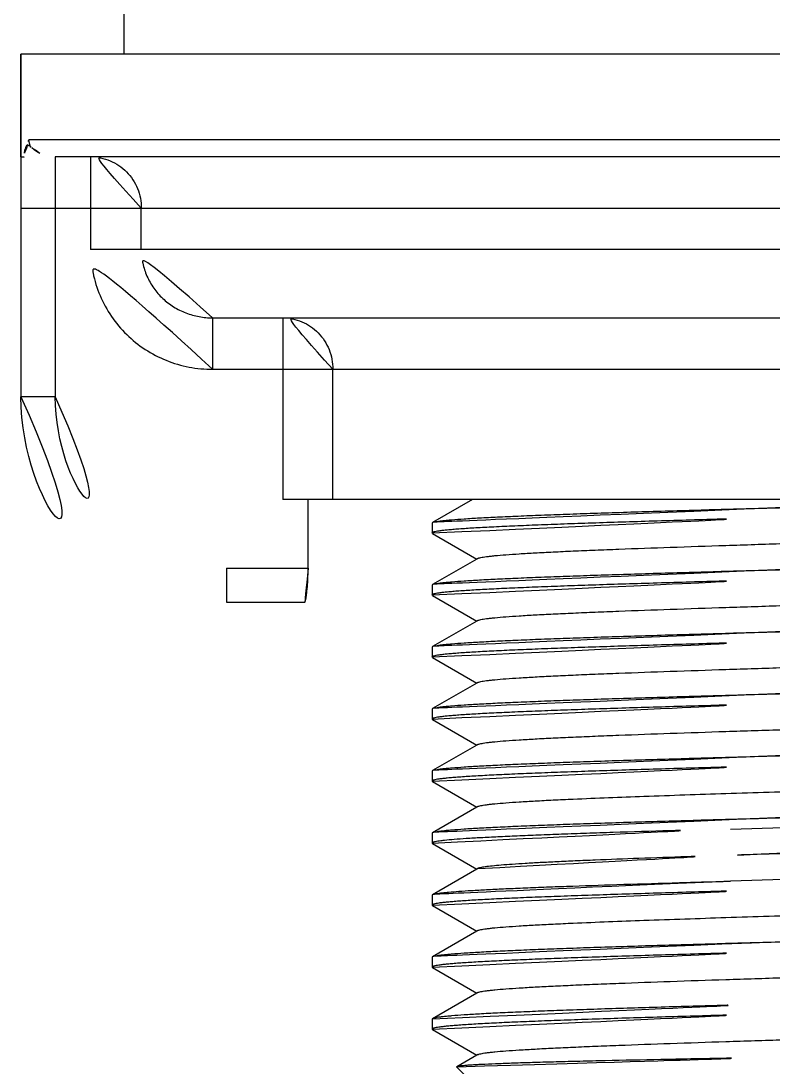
# Model space of a CAD drawing. Extents: x 16296660632 to 16296672714, y -37409619871 to -37409617455.
# Drawn here: x 16296672031.36 to 16296672053.31, y -37409617893.31 to -37409617862.78 of the extents above; entities that cross this region are included whole.
import ezdxf

# ---------------------------------------------------------------- set-up
doc = ezdxf.new("R2010")
doc.units = 0
doc.header["$LTSCALE"] = 10
doc.header["$MEASUREMENT"] = 0
doc.layers.get('0').update_dxf_attribs({"linetype": 'CONTINUOUS'})
doc.layers.add('02___PRT_ALL_AXES', color=7, linetype='CONTINUOUS')

msp = doc.modelspace()

# ---------------------------------------------------------------- linework, layer by layer
at = {"color": 7, "linetype": 'Continuous'}
for p, q in [((16296672031.36055, -37409617863.745247), (16296672031.36055, -37409617873.745247)), ((16296672075.631399, -37409617866.245369), (16296672031.589701, -37409617866.245369)), ((16296672031.36055, -37409617866.745247), (16296672031.44182, -37409617866.745247)), ((16296672031.44182, -37409617866.768257), (16296672031.44182, -37409617866.745247)), ((16296672074.86055, -37409617866.745247), (16296672032.36055, -37409617866.745247)), ((16296672032.36055, -37409617866.745247), (16296672032.36055, -37409617873.745247)), ((16296672033.39447, -37409617866.745247), (16296672033.39447, -37409617869.445236)), ((16296672031.36055, -37409617868.245247), (16296672075.86055, -37409617868.245247)), ((16296672034.87369, -37409617869.445091), (16296672034.87369, -37409617868.245247)), ((16296672034.87369, -37409617869.445236), (16296672033.39447, -37409617869.445236)), ((16296672072.34741, -37409617869.445091), (16296672034.87369, -37409617869.445091)), ((16296672036.95402, -37409617871.445236), (16296672070.26708, -37409617871.445236)), ((16296672036.95402, -37409617871.445236), (16296672036.95402, -37409617872.945236)), ((16296672039.000959, -37409617871.445236), (16296672039.000959, -37409617876.745247)), ((16296672036.95402, -37409617872.945236), (16296672070.26708, -37409617872.945236)), ((16296672040.46192, -37409617876.745247), (16296672040.46192, -37409617872.945236)), ((16296672032.36055, -37409617873.745247), (16296672031.36055, -37409617873.745247)), ((16296672068.220131, -37409617876.745247), (16296672039.000959, -37409617876.745247)), ((16296672039.74008, -37409617878.745247), (16296672039.74008, -37409617876.745247)), ((16296672044.538771, -37409617876.745247), (16296672043.372669, -37409617877.419403)), ((16296672043.372669, -37409617877.419403), (16296672043.36055, -37409617877.433403)), ((16296672043.372669, -37409617877.736092), (16296672043.36055, -37409617877.722076)), ((16296672043.372669, -37409617877.736092), (16296672044.66416, -37409617878.482742)), ((16296672044.66416, -37409617878.482742), (16296672043.372669, -37409617879.229393)), ((16296672044.691959, -37409617878.466667), (16296672044.66416, -37409617878.482742)), ((16296672037.36055, -37409617878.745247), (16296672039.74008, -37409617878.745247)), ((16296672037.36055, -37409617878.745247), (16296672037.36055, -37409617879.745247)), ((16296672043.372669, -37409617879.229393), (16296672043.36055, -37409617879.243408)), ((16296672043.372669, -37409617879.546089), (16296672043.36055, -37409617879.532097)), ((16296672043.372669, -37409617879.546089), (16296672044.66416, -37409617880.29274)), ((16296672037.36055, -37409617879.745247), (16296672039.639509, -37409617879.745247)), ((16296672044.66416, -37409617880.29274), (16296672043.372669, -37409617881.039391)), ((16296672044.691959, -37409617880.276672), (16296672044.66416, -37409617880.29274)), ((16296672043.372669, -37409617881.039391), (16296672043.36055, -37409617881.053429)), ((16296672043.372669, -37409617881.356087), (16296672043.36055, -37409617881.342102)), ((16296672043.372669, -37409617881.356087), (16296672044.66416, -37409617882.102753)), ((16296672044.66416, -37409617882.102753), (16296672043.372669, -37409617882.849403)), ((16296672044.691959, -37409617882.08667), (16296672044.66416, -37409617882.102753)), ((16296672043.372669, -37409617882.849403), (16296672043.36055, -37409617882.863426)), ((16296672043.372669, -37409617883.166092), (16296672043.36055, -37409617883.152077)), ((16296672043.372669, -37409617883.166092), (16296672044.66416, -37409617883.912743)), ((16296672044.66416, -37409617883.912743), (16296672043.372669, -37409617884.659393)), ((16296672044.691959, -37409617883.896667), (16296672044.66416, -37409617883.912743)), ((16296672043.372669, -37409617884.659393), (16296672043.36055, -37409617884.673409)), ((16296672043.372669, -37409617884.976089), (16296672043.36055, -37409617884.962067)), ((16296672043.372669, -37409617884.976089), (16296672044.66416, -37409617885.72274)), ((16296672044.66416, -37409617885.72274), (16296672043.372669, -37409617886.469391)), ((16296672044.691959, -37409617885.706673), (16296672044.66416, -37409617885.72274)), ((16296672043.372669, -37409617886.469391), (16296672043.36055, -37409617886.483391)), ((16296672052.066111, -37409617886.363152), (16296672053.61055, -37409617886.31958)), ((16296672043.372669, -37409617886.786087), (16296672043.36055, -37409617886.772057)), ((16296672043.372669, -37409617886.786087), (16296672044.66416, -37409617887.532753)), ((16296672044.66416, -37409617887.532753), (16296672043.372669, -37409617888.279404)), ((16296672044.691959, -37409617887.51667), (16296672044.66416, -37409617887.532753)), ((16296672053.61055, -37409617887.840897), (16296672052.066111, -37409617887.884483)), ((16296672043.372669, -37409617888.279404), (16296672043.36055, -37409617888.293381)), ((16296672043.372669, -37409617888.596092), (16296672043.36055, -37409617888.582077)), ((16296672043.372669, -37409617888.596092), (16296672044.66416, -37409617889.342743)), ((16296672044.691959, -37409617889.326668), (16296672044.66416, -37409617889.342743)), ((16296672044.66416, -37409617889.342743), (16296672043.372669, -37409617890.089394)), ((16296672043.372669, -37409617890.089394), (16296672043.36055, -37409617890.103401)), ((16296672043.372669, -37409617890.40609), (16296672043.36055, -37409617890.392082)), ((16296672043.372669, -37409617890.40609), (16296672044.66416, -37409617891.15274)), ((16296672044.66416, -37409617891.15274), (16296672043.372669, -37409617891.899391)), ((16296672044.691959, -37409617891.136673), (16296672044.66416, -37409617891.15274)), ((16296672043.36055, -37409617891.913406), (16296672043.372669, -37409617891.899391)), ((16296672043.372669, -37409617892.216087), (16296672043.36055, -37409617892.20208)), ((16296672043.372669, -37409617892.216087), (16296672044.66416, -37409617892.962753)), ((16296672044.66416, -37409617892.962753), (16296672044.07925, -37409617893.300926)), ((16296672044.691959, -37409617892.946671), (16296672044.66416, -37409617892.962753)), ((16296672044.075769, -37409617893.310463), (16296672044.07925, -37409617893.300926))]:
    msp.add_line(p, q, dxfattribs=at)
for centre, radius, start, end in [((16296672035.1488, -37409617867.100723), 3.660437, 166.4865756, 168.8724982), ((16296672033.479589, -37409617866.153687), 2.128429, 196.1367586, 196.7826591), ((16296672034.608879, -37409617867.139191), 3.18871, 172.8787248, 173.3199272), ((16296672032.36055, -37409617865.745247), 1, 227.1124818, 270), ((16296672037.36055, -37409617873.745247), 6, 180, 270), ((16296672037.36055, -37409617873.745247), 5, 180, 270)]:
    msp.add_arc(centre, radius, start, end, dxfattribs=at)
for points, knots in [([(16296672031.557171, -37409617866.394287), (16296672031.5424, -37409617866.400528), (16296672031.523649, -37409617866.423683), (16296672031.505449, -37409617866.460518), (16296672031.48444, -37409617866.519012), (16296672031.46286, -37409617866.614311), (16296672031.45063, -37409617866.697021), (16296672031.444771, -37409617866.743881)], [0, 0, 0, 0, 0.128221975, 0.21972012, 0.332169508, 0.622521155, 1, 1, 1, 1]), ([(16296672031.557171, -37409617866.394287), (16296672031.5648, -37409617866.400513), (16296672031.58865, -37409617866.418518), (16296672031.614639, -37409617866.433632), (16296672031.63282, -37409617866.442032)], [0, 0, 0, 0, 0.329467316, 1, 1, 1, 1]), ([(16296672031.63283, -37409617866.442032), (16296672031.61183, -37409617866.396172), (16296672031.59338, -37409617866.329697), (16296672031.589729, -37409617866.262337), (16296672031.589729, -37409617866.245369)], [0, 0, 0, 0, 0.748347261, 1, 1, 1, 1]), ([(16296672031.63283, -37409617866.442032), (16296672031.64032, -37409617866.445503), (16296672031.656759, -37409617866.456917), (16296672031.67153, -37409617866.470078), (16296672031.679991, -37409617866.477943)], [0, 0, 0, 0, 0.416909301, 1, 1, 1, 1]), ([(16296672034.87369, -37409617868.245247), (16296672034.87369, -37409617868.147247), (16296672034.85463, -37409617867.950813), (16296672034.77002, -37409617867.667801), (16296672034.632509, -37409617867.40683), (16296672034.44746, -37409617867.178032), (16296672034.22188, -37409617866.990227), (16296672033.96443, -37409617866.850594), (16296672033.685129, -37409617866.764618), (16296672033.491131, -37409617866.745247), (16296672033.39447, -37409617866.745247)], [0, 0, 0, 0, 0.125842338, 0.251584298, 0.37706085, 0.502234146, 0.627067831, 0.751576571, 0.8758674, 1, 1, 1, 1]), ([(16296672036.95402, -37409617872.945236), (16296672036.723301, -37409617872.945213), (16296672036.26063, -37409617872.901207), (16296672035.59277, -37409617872.70443), (16296672034.974751, -37409617872.383118), (16296672034.430719, -37409617871.948097), (16296672033.98222, -37409617871.415024), (16296672033.64768, -37409617870.803833), (16296672033.441019, -37409617870.138672), (16296672033.394501, -37409617869.675941), (16296672033.39447, -37409617869.445236)], [0, 0, 0, 0, 0.125005161, 0.250014216, 0.375017739, 0.500019366, 0.625017941, 0.750014423, 0.875008568, 1, 1, 1, 1]), ([(16296672036.95402, -37409617871.445236), (16296672036.821301, -37409617871.445229), (16296672036.554991, -37409617871.421204), (16296672036.168909, -37409617871.312683), (16296672035.809099, -37409617871.133423), (16296672035.48982, -37409617870.887947), (16296672035.22452, -37409617870.584007), (16296672035.02527, -37409617870.232513), (16296672034.901609, -37409617869.847633), (16296672034.873699, -37409617869.57901), (16296672034.87369, -37409617869.445091)], [0, 0, 0, 0, 0.124335599, 0.248890536, 0.373660717, 0.498642994, 0.623808652, 0.749121699, 0.874534335, 1, 1, 1, 1]), ([(16296672040.46192, -37409617872.945236), (16296672040.46192, -37409617872.750343), (16296672040.38681, -37409617872.357964), (16296672040.115339, -37409617871.940643), (16296672039.81846, -37409617871.690468), (16296672039.564119, -37409617871.550667), (16296672039.288179, -37409617871.464653), (16296672039.096451, -37409617871.445236), (16296672039.000959, -37409617871.445236)], [0, 0, 0, 0, 0.252417953, 0.503059619, 0.628038928, 0.752409553, 0.876342099, 1, 1, 1, 1]), ([(16296672053.61055, -37409617876.980904), (16296672052.964359, -37409617876.999069), (16296672051.695299, -37409617877.034729), (16296672049.84918, -37409617877.088493), (16296672048.384541, -37409617877.134354), (16296672047.29711, -37409617877.17173), (16296672046.562349, -37409617877.198921), (16296672045.891319, -37409617877.226067), (16296672045.290091, -37409617877.253159), (16296672044.76409, -37409617877.280151), (16296672044.318069, -37409617877.307022), (16296672043.99835, -37409617877.330437), (16296672043.78561, -37409617877.3498), (16296672043.65904, -37409617877.363281), (16296672043.55501, -37409617877.376701), (16296672043.473499, -37409617877.38987), (16296672043.41501, -37409617877.402946), (16296672043.3836, -37409617877.413078), (16296672043.372681, -37409617877.419403)], [0, 0, 0, 0, 0.189156112, 0.371481578, 0.540417747, 0.617931065, 0.689860256, 0.755560997, 0.814438693, 0.865963437, 0.909675268, 0.94518133, 0.959760954, 0.972181707, 0.982418558, 0.990460889, 0.996309369, 1, 1, 1, 1]), ([(16296672043.360571, -37409617877.722076), (16296672043.360571, -37409617877.715828), (16296672043.372801, -37409617877.707207), (16296672043.38975, -37409617877.700012), (16296672043.42297, -37409617877.689423), (16296672043.479151, -37409617877.677612), (16296672043.56539, -37409617877.663811), (16296672043.67556, -37409617877.650047), (16296672043.8097, -37409617877.636124), (16296672043.9674, -37409617877.622147), (16296672044.22366, -37409617877.602303), (16296672044.59973, -37409617877.578148), (16296672045.11525, -37409617877.550346), (16296672045.71257, -37409617877.522453), (16296672046.385929, -37409617877.494453), (16296672047.128851, -37409617877.466423), (16296672047.934191, -37409617877.438347), (16296672048.794201, -37409617877.410248), (16296672050.02582, -37409617877.372047), (16296672051.63644, -37409617877.325058), (16296672052.94397, -37409617877.288307), (16296672053.61055, -37409617877.269577)], [0, 0, 0, 0, 0.001826943, 0.003478419, 0.005689833, 0.011843395, 0.020329656, 0.03114797, 0.044285028, 0.05971128, 0.077391357, 0.119354659, 0.169776261, 0.228181858, 0.294006762, 0.366621107, 0.445327661, 0.529370944, 0.617947608, 0.805229098, 1, 1, 1, 1]), ([(16296672044.691971, -37409617878.466667), (16296672044.702431, -37409617878.460617), (16296672044.731489, -37409617878.450447), (16296672044.785151, -37409617878.437408), (16296672044.858601, -37409617878.424232), (16296672044.9515, -37409617878.410873), (16296672045.063789, -37409617878.39743), (16296672045.25139, -37409617878.378189), (16296672045.53224, -37409617878.354881), (16296672045.922979, -37409617878.328117), (16296672046.382561, -37409617878.301247), (16296672046.906891, -37409617878.274269), (16296672047.491261, -37409617878.247253), (16296672048.130449, -37409617878.220177), (16296672049.075331, -37409617878.182991), (16296672050.346979, -37409617878.137337), (16296672051.94906, -37409617878.083817), (16296672053.61055, -37409617878.030243), (16296672055.27203, -37409617877.976662), (16296672056.874109, -37409617877.923149), (16296672058.145769, -37409617877.877487), (16296672059.090639, -37409617877.840309), (16296672059.729839, -37409617877.81324), (16296672060.314211, -37409617877.786217), (16296672060.83853, -37409617877.759239), (16296672061.29812, -37409617877.732368), (16296672061.68885, -37409617877.705612), (16296672061.969709, -37409617877.682297), (16296672062.15731, -37409617877.663063), (16296672062.269609, -37409617877.64962), (16296672062.36249, -37409617877.636253), (16296672062.43594, -37409617877.623077), (16296672062.489611, -37409617877.610031), (16296672062.518681, -37409617877.599869), (16296672062.52914, -37409617877.593819)], [0, 0, 0, 0, 0.002027959, 0.005115804, 0.009286513, 0.014541737, 0.020873136, 0.028269835, 0.046201464, 0.068181157, 0.094020323, 0.12348703, 0.156321515, 0.192229519, 0.23089088, 0.315069703, 0.405853314, 0.49999961, 0.594145819, 0.684929279, 0.76910807, 0.807770174, 0.843677596, 0.876512344, 0.905979112, 0.931817708, 0.953798347, 0.971728668, 0.979125982, 0.985458334, 0.990712695, 0.994882708, 0.99797158, 1, 1, 1, 1]), ([(16296672039.74008, -37409617878.745247), (16296672039.74008, -37409617878.810402), (16296672039.738371, -37409617878.938263), (16296672039.730921, -37409617879.123756), (16296672039.719351, -37409617879.29454), (16296672039.704821, -37409617879.444077), (16296672039.68878, -37409617879.566681), (16296672039.67417, -37409617879.649948), (16296672039.662451, -37409617879.699333), (16296672039.65464, -37409617879.723587), (16296672039.648621, -37409617879.738098), (16296672039.64225, -37409617879.745247), (16296672039.639509, -37409617879.745247)], [0, 0, 0, 0, 0.193280679, 0.379274415, 0.550609458, 0.700996962, 0.824808758, 0.917516882, 0.951154691, 0.975930987, 0.99187258, 1, 1, 1, 1]), ([(16296672053.61055, -37409617878.790909), (16296672052.964359, -37409617878.809067), (16296672051.695311, -37409617878.844727), (16296672049.849199, -37409617878.898483), (16296672048.384569, -37409617878.944351), (16296672047.297131, -37409617878.981728), (16296672046.56237, -37409617879.008919), (16296672045.891331, -37409617879.036072), (16296672045.290091, -37409617879.063164), (16296672044.76408, -37409617879.090149), (16296672044.318069, -37409617879.11702), (16296672043.998341, -37409617879.140442), (16296672043.785601, -37409617879.159798), (16296672043.65904, -37409617879.173279), (16296672043.55501, -37409617879.186707), (16296672043.473499, -37409617879.199867), (16296672043.41501, -37409617879.212936), (16296672043.3836, -37409617879.223083), (16296672043.372681, -37409617879.229393)], [0, 0, 0, 0, 0.189155177, 0.371479765, 0.540415132, 0.617928382, 0.689858408, 0.755560271, 0.81443884, 0.865964059, 0.909675897, 0.94518181, 0.959761277, 0.97218194, 0.982418708, 0.990460949, 0.996309375, 1, 1, 1, 1]), ([(16296672043.36055, -37409617879.532097), (16296672043.36054, -37409617879.525848), (16296672043.372761, -37409617879.517227), (16296672043.38969, -37409617879.51004), (16296672043.42289, -37409617879.499443), (16296672043.47904, -37409617879.487633), (16296672043.56526, -37409617879.473831), (16296672043.6754, -37409617879.460068), (16296672043.809509, -37409617879.446129), (16296672043.96719, -37409617879.432159), (16296672044.223431, -37409617879.412323), (16296672044.59948, -37409617879.388168), (16296672045.114981, -37409617879.360359), (16296672045.712299, -37409617879.332458), (16296672046.385679, -37409617879.304466), (16296672047.12862, -37409617879.276428), (16296672047.933981, -37409617879.248352), (16296672048.79402, -37409617879.220253), (16296672050.025669, -37409617879.182053), (16296672051.636351, -37409617879.135063), (16296672052.943939, -37409617879.098312), (16296672053.61055, -37409617879.079582)], [0, 0, 0, 0, 0.001825514, 0.003475844, 0.005685516, 0.011836086, 0.020320074, 0.031135488, 0.044269235, 0.05969379, 0.077372421, 0.119332435, 0.169752545, 0.228157927, 0.293983608, 0.366600706, 0.445309038, 0.529353995, 0.617932854, 0.805220635, 1, 1, 1, 1]), ([(16296672044.691959, -37409617880.276672), (16296672044.70241, -37409617880.270622), (16296672044.73147, -37409617880.260452), (16296672044.785151, -37409617880.247414), (16296672044.858601, -37409617880.234238), (16296672044.951481, -37409617880.220871), (16296672045.06377, -37409617880.207428), (16296672045.251369, -37409617880.188187), (16296672045.53223, -37409617880.164879), (16296672045.922951, -37409617880.138123), (16296672046.38254, -37409617880.111237), (16296672046.90686, -37409617880.084267), (16296672047.49123, -37409617880.057251), (16296672048.130421, -37409617880.030182), (16296672049.075291, -37409617879.992989), (16296672050.346951, -37409617879.947342), (16296672051.94903, -37409617879.893822), (16296672053.610519, -37409617879.84024), (16296672055.272011, -37409617879.786667), (16296672056.87409, -37409617879.733147), (16296672058.14576, -37409617879.6875), (16296672059.09063, -37409617879.650307), (16296672059.72982, -37409617879.623238), (16296672060.314199, -37409617879.596207), (16296672060.83852, -37409617879.569237), (16296672061.298109, -37409617879.542374), (16296672061.68885, -37409617879.51561), (16296672061.969709, -37409617879.492287), (16296672062.15731, -37409617879.473053), (16296672062.2696, -37409617879.459618), (16296672062.36249, -37409617879.446251), (16296672062.43594, -37409617879.433067), (16296672062.48962, -37409617879.420036), (16296672062.518669, -37409617879.409866), (16296672062.529131, -37409617879.403816)], [0, 0, 0, 0, 0.002027301, 0.005116467, 0.009287797, 0.014541492, 0.020872186, 0.028270238, 0.046200227, 0.068181393, 0.094018702, 0.123486721, 0.156319963, 0.192228682, 0.230889637, 0.31506872, 0.405852432, 0.499998788, 0.594145194, 0.684929058, 0.769108404, 0.807769616, 0.843678463, 0.876511959, 0.905980241, 0.931817762, 0.953799271, 0.971729333, 0.979127631, 0.985458745, 0.990712617, 0.994883966, 0.997973072, 1, 1, 1, 1]), ([(16296672053.61055, -37409617880.600906), (16296672052.964359, -37409617880.619057), (16296672051.695311, -37409617880.654716), (16296672049.849211, -37409617880.708488), (16296672048.384581, -37409617880.754356), (16296672047.29715, -37409617880.791733), (16296672046.56237, -37409617880.818916), (16296672045.891319, -37409617880.846069), (16296672045.290079, -37409617880.873161), (16296672044.764059, -37409617880.900146), (16296672044.31805, -37409617880.927017), (16296672043.99832, -37409617880.950447), (16296672043.785589, -37409617880.969803), (16296672043.659031, -37409617880.983276), (16296672043.555, -37409617880.996696), (16296672043.47349, -37409617881.009872), (16296672043.415001, -37409617881.022942), (16296672043.383591, -37409617881.033081), (16296672043.372669, -37409617881.039391)], [0, 0, 0, 0, 0.189155491, 0.37147903, 0.540412931, 0.617926131, 0.689857718, 0.75556033, 0.814440053, 0.865964955, 0.909677206, 0.945182922, 0.959762497, 0.972181956, 0.982418443, 0.990461063, 0.996309286, 1, 1, 1, 1]), ([(16296672043.360571, -37409617881.342102), (16296672043.36055, -37409617881.335861), (16296672043.372761, -37409617881.327232), (16296672043.38969, -37409617881.320038), (16296672043.42289, -37409617881.309441), (16296672043.479031, -37409617881.297638), (16296672043.565241, -37409617881.283836), (16296672043.675369, -37409617881.270073), (16296672043.80949, -37409617881.256126), (16296672043.967171, -37409617881.242157), (16296672044.2234, -37409617881.222321), (16296672044.599449, -37409617881.198174), (16296672045.11496, -37409617881.170357), (16296672045.71228, -37409617881.142464), (16296672046.38567, -37409617881.114464), (16296672047.12862, -37409617881.086433), (16296672047.93399, -37409617881.058357), (16296672048.794029, -37409617881.030258), (16296672050.025669, -37409617880.992058), (16296672051.636351, -37409617880.945061), (16296672052.94393, -37409617880.908318), (16296672053.61055, -37409617880.88958)], [0, 0, 0, 0, 0.001824297, 0.003474067, 0.005683785, 0.011833788, 0.020316598, 0.031131964, 0.044266485, 0.059690347, 0.077368448, 0.119329151, 0.169749454, 0.228155321, 0.293982111, 0.366599775, 0.445309519, 0.529355134, 0.617933032, 0.805219396, 1, 1, 1, 1]), ([(16296672044.691959, -37409617882.08667), (16296672044.702419, -37409617882.08062), (16296672044.731489, -37409617882.070457), (16296672044.78516, -37409617882.057411), (16296672044.858601, -37409617882.044243), (16296672044.95149, -37409617882.030869), (16296672045.063789, -37409617882.017433), (16296672045.25139, -37409617881.998192), (16296672045.532249, -37409617881.974876), (16296672045.922979, -37409617881.94812), (16296672046.38257, -37409617881.921242), (16296672046.906891, -37409617881.894272), (16296672047.491261, -37409617881.867249), (16296672048.130449, -37409617881.840179), (16296672049.075331, -37409617881.802994), (16296672050.346991, -37409617881.757339), (16296672051.94907, -37409617881.703819), (16296672053.61055, -37409617881.650253), (16296672055.27203, -37409617881.596657), (16296672056.874121, -37409617881.543152), (16296672058.145769, -37409617881.497498), (16296672059.090639, -37409617881.460297), (16296672059.72983, -37409617881.433243), (16296672060.314211, -37409617881.406212), (16296672060.83853, -37409617881.379242), (16296672061.298109, -37409617881.352371), (16296672061.68885, -37409617881.325607), (16296672061.969709, -37409617881.302299), (16296672062.15731, -37409617881.283058), (16296672062.2696, -37409617881.269623), (16296672062.36249, -37409617881.256248), (16296672062.435949, -37409617881.24308), (16296672062.489611, -37409617881.230026), (16296672062.518669, -37409617881.219856), (16296672062.529131, -37409617881.213814)], [0, 0, 0, 0, 0.002028349, 0.005117334, 0.009287406, 0.014541603, 0.020873979, 0.028271412, 0.046201579, 0.068182389, 0.094020838, 0.123487739, 0.156322392, 0.192229866, 0.230891954, 0.315070767, 0.405854232, 0.500000436, 0.594146736, 0.684930378, 0.769109233, 0.807770486, 0.843678611, 0.876512968, 0.90597979, 0.931818867, 0.953798613, 0.971730265, 0.979127014, 0.985458295, 0.990713476, 0.994884352, 0.997972155, 1, 1, 1, 1]), ([(16296672053.61055, -37409617882.410896), (16296672052.964359, -37409617882.42907), (16296672051.69533, -37409617882.464729), (16296672049.849239, -37409617882.518494), (16296672048.38463, -37409617882.564346), (16296672047.297199, -37409617882.601723), (16296672046.56241, -37409617882.628922), (16296672045.891359, -37409617882.656067), (16296672045.29011, -37409617882.683159), (16296672044.76409, -37409617882.710152), (16296672044.318069, -37409617882.737022), (16296672043.998341, -37409617882.760437), (16296672043.785601, -37409617882.7798), (16296672043.65904, -37409617882.793282), (16296672043.55501, -37409617882.806702), (16296672043.473499, -37409617882.81987), (16296672043.415001, -37409617882.832947), (16296672043.3836, -37409617882.843079), (16296672043.372681, -37409617882.849403)], [0, 0, 0, 0, 0.189154908, 0.371475804, 0.540407809, 0.617921916, 0.689853864, 0.75555762, 0.81443745, 0.865963573, 0.909675966, 0.945182193, 0.959761609, 0.972182383, 0.982419059, 0.990461013, 0.996309293, 1, 1, 1, 1]), ([(16296672043.360571, -37409617883.152077), (16296672043.360559, -37409617883.145828), (16296672043.372801, -37409617883.137207), (16296672043.38974, -37409617883.13002), (16296672043.422951, -37409617883.119423), (16296672043.47912, -37409617883.10762), (16296672043.56535, -37409617883.093819), (16296672043.67552, -37409617883.080063), (16296672043.80965, -37409617883.066116), (16296672043.96735, -37409617883.052147), (16296672044.2236, -37409617883.032303), (16296672044.59967, -37409617883.008163), (16296672045.1152, -37409617882.980347), (16296672045.71253, -37409617882.952454), (16296672046.38592, -37409617882.924454), (16296672047.12886, -37409617882.896423), (16296672047.93421, -37409617882.868347), (16296672048.794241, -37409617882.840248), (16296672050.025829, -37409617882.802048), (16296672051.63644, -37409617882.755058), (16296672052.94396, -37409617882.718323), (16296672053.61055, -37409617882.699577)], [0, 0, 0, 0, 0.001826425, 0.003477585, 0.005688673, 0.01184132, 0.020326588, 0.031144209, 0.044280795, 0.059706532, 0.077386291, 0.119349656, 0.169771751, 0.228178605, 0.294005456, 0.3666225, 0.44533112, 0.529374985, 0.617950237, 0.805227961, 1, 1, 1, 1]), ([(16296672044.691971, -37409617883.896667), (16296672044.702431, -37409617883.890617), (16296672044.731489, -37409617883.880463), (16296672044.785151, -37409617883.867409), (16296672044.858601, -37409617883.854233), (16296672044.9515, -37409617883.840874), (16296672045.063789, -37409617883.827431), (16296672045.25139, -37409617883.808189), (16296672045.53224, -37409617883.784866), (16296672045.922979, -37409617883.758118), (16296672046.382561, -37409617883.731247), (16296672046.906891, -37409617883.704269), (16296672047.491261, -37409617883.677254), (16296672048.130449, -37409617883.650177), (16296672049.075319, -37409617883.612991), (16296672050.346979, -37409617883.567337), (16296672051.94906, -37409617883.513817), (16296672053.61055, -37409617883.460243), (16296672055.27203, -37409617883.406662), (16296672056.874109, -37409617883.353149), (16296672058.145769, -37409617883.307503), (16296672059.090639, -37409617883.270309), (16296672059.729839, -37409617883.24324), (16296672060.314211, -37409617883.216217), (16296672060.83853, -37409617883.18924), (16296672061.29812, -37409617883.162369), (16296672061.68885, -37409617883.135612), (16296672061.969709, -37409617883.112297), (16296672062.15731, -37409617883.093063), (16296672062.269609, -37409617883.07962), (16296672062.36249, -37409617883.066254), (16296672062.43594, -37409617883.053078), (16296672062.489611, -37409617883.040031), (16296672062.518681, -37409617883.029869), (16296672062.52914, -37409617883.023819)], [0, 0, 0, 0, 0.002027763, 0.00511555, 0.009286541, 0.014541681, 0.020872882, 0.028269684, 0.046201331, 0.068181131, 0.094020133, 0.123487043, 0.156321307, 0.192229517, 0.230890698, 0.315069579, 0.405853242, 0.499999544, 0.594145746, 0.684929217, 0.769108048, 0.807770113, 0.843677636, 0.876512215, 0.905979216, 0.93181756, 0.953798487, 0.971728551, 0.979126069, 0.985458448, 0.990712535, 0.994882659, 0.997971718, 1, 1, 1, 1]), ([(16296672053.61055, -37409617884.220909), (16296672052.964359, -37409617884.239067), (16296672051.69533, -37409617884.274727), (16296672049.849251, -37409617884.328484), (16296672048.38464, -37409617884.374352), (16296672047.297199, -37409617884.411728), (16296672046.56242, -37409617884.438919), (16296672045.891359, -37409617884.466057), (16296672045.29011, -37409617884.493156), (16296672044.76408, -37409617884.520149), (16296672044.31806, -37409617884.54702), (16296672043.998341, -37409617884.570442), (16296672043.785601, -37409617884.589798), (16296672043.659031, -37409617884.603279), (16296672043.55501, -37409617884.616707), (16296672043.47349, -37409617884.629868), (16296672043.415001, -37409617884.642937), (16296672043.3836, -37409617884.653084), (16296672043.372681, -37409617884.659393)], [0, 0, 0, 0, 0.189154452, 0.371473723, 0.540406434, 0.617921137, 0.689853431, 0.755557363, 0.814437448, 0.865963719, 0.90967624, 0.945182497, 0.959761912, 0.972182639, 0.982419242, 0.990461121, 0.996309324, 1, 1, 1, 1]), ([(16296672043.360571, -37409617884.962067), (16296672043.36058, -37409617884.955803), (16296672043.372829, -37409617884.947197), (16296672043.38979, -37409617884.940002), (16296672043.423031, -37409617884.929413), (16296672043.479219, -37409617884.917603), (16296672043.565479, -37409617884.903801), (16296672043.675671, -37409617884.890038), (16296672043.80983, -37409617884.876099), (16296672043.96755, -37409617884.862129), (16296672044.22382, -37409617884.842293), (16296672044.59992, -37409617884.818138), (16296672045.115459, -37409617884.790337), (16296672045.712799, -37409617884.762444), (16296672046.386181, -37409617884.734444), (16296672047.12911, -37409617884.706413), (16296672047.93445, -37409617884.678337), (16296672048.794451, -37409617884.650238), (16296672050.025999, -37409617884.612053), (16296672051.636539, -37409617884.565063), (16296672052.944, -37409617884.528313), (16296672053.61055, -37409617884.509583)], [0, 0, 0, 0, 0.001828748, 0.003481398, 0.005693948, 0.011849497, 0.020337518, 0.031157634, 0.044296463, 0.059724234, 0.077405767, 0.1193719, 0.169795778, 0.228203438, 0.29403015, 0.366646197, 0.445352978, 0.52939477, 0.617968165, 0.805237719, 1, 1, 1, 1]), ([(16296672044.691971, -37409617885.706673), (16296672044.702419, -37409617885.700623), (16296672044.73148, -37409617885.690437), (16296672044.785151, -37409617885.677406), (16296672044.85861, -37409617885.664238), (16296672044.95149, -37409617885.650864), (16296672045.06378, -37409617885.637428), (16296672045.251381, -37409617885.618187), (16296672045.532249, -37409617885.594872), (16296672045.922979, -37409617885.568123), (16296672046.38257, -37409617885.541237), (16296672046.906891, -37409617885.514267), (16296672047.965679, -37409617885.465347), (16296672049.64642, -37409617885.400993), (16296672051.5515, -37409617885.336838), (16296672053.190639, -37409617885.283737), (16296672054.449421, -37409617885.24324), (16296672055.691299, -37409617885.202744), (16296672056.891279, -37409617885.162277), (16296672058.02519, -37409617885.121857), (16296672059.07021, -37409617885.081543), (16296672060.005301, -37409617885.041344), (16296672060.70698, -37409617885.006607), (16296672061.1994, -37409617884.97818), (16296672061.51259, -37409617884.957932), (16296672061.785959, -37409617884.937737), (16296672062.018129, -37409617884.917633), (16296672062.20801, -37409617884.897751), (16296672062.354561, -37409617884.877983), (16296672062.449409, -37409617884.860786), (16296672062.50263, -37409617884.845718), (16296672062.52178, -37409617884.838074), (16296672062.529119, -37409617884.833817)], [0, 0, 0, 0, 0.002026953, 0.005116139, 0.009287407, 0.014541201, 0.020872394, 0.028270683, 0.046200588, 0.068182093, 0.094019507, 0.12348769, 0.156321124, 0.271960061, 0.405853429, 0.47633073, 0.547284392, 0.617286854, 0.684929596, 0.748852204, 0.807769712, 0.860498413, 0.905979919, 0.925711136, 0.943303725, 0.958667421, 0.971729206, 0.982426842, 0.990711854, 0.996561722, 0.998576246, 1, 1, 1, 1]), ([(16296672053.61055, -37409617886.030907), (16296672052.964359, -37409617886.049057), (16296672051.695339, -37409617886.084717), (16296672049.84926, -37409617886.138481), (16296672048.38464, -37409617886.184349), (16296672047.297199, -37409617886.221733), (16296672046.56241, -37409617886.248917), (16296672045.891359, -37409617886.27607), (16296672045.2901, -37409617886.303162), (16296672044.76408, -37409617886.330147), (16296672044.31806, -37409617886.357018), (16296672043.998329, -37409617886.38044), (16296672043.785589, -37409617886.399803), (16296672043.659031, -37409617886.413277), (16296672043.555, -37409617886.426697), (16296672043.47349, -37409617886.439873), (16296672043.415001, -37409617886.452942), (16296672043.3836, -37409617886.463081), (16296672043.372681, -37409617886.469391)], [0, 0, 0, 0, 0.189153638, 0.371472313, 0.540406991, 0.617921738, 0.689854055, 0.755557987, 0.81443808, 0.8659643, 0.909676791, 0.945182956, 0.959762335, 0.972182977, 0.982419517, 0.99046135, 0.996309449, 1, 1, 1, 1]), ([(16296672043.360571, -37409617886.772057), (16296672043.36059, -37409617886.766617), (16296672043.370251, -37409617886.758751), (16296672043.384451, -37409617886.752129), (16296672043.411489, -37409617886.742577), (16296672043.45751, -37409617886.73188), (16296672043.52804, -37409617886.719414), (16296672043.618219, -37409617886.706963), (16296672043.77742, -37409617886.688728), (16296672044.02445, -37409617886.666924), (16296672044.377029, -37409617886.641937), (16296672044.802191, -37409617886.616829), (16296672045.296631, -37409617886.591599), (16296672045.856449, -37409617886.566299), (16296672046.477249, -37409617886.540947), (16296672047.15414, -37409617886.515572), (16296672047.881809, -37409617886.490173), (16296672048.93668, -37409617886.455467), (16296672050.336451, -37409617886.412743), (16296672051.47802, -37409617886.379868), (16296672052.066111, -37409617886.363152)], [0, 0, 0, 0, 0.001867627, 0.00348757, 0.005637908, 0.011592124, 0.019785397, 0.030222215, 0.042895088, 0.074867951, 0.115472111, 0.164406375, 0.221287393, 0.285675007, 0.357061367, 0.434888838, 0.51854878, 0.607379599, 0.797736158, 1, 1, 1, 1]), ([(16296672052.264629, -37409617887.123817), (16296672052.882999, -37409617887.103653), (16296672054.11237, -37409617887.064171), (16296672055.919041, -37409617887.00547), (16296672057.375401, -37409617886.955544), (16296672058.47122, -37409617886.914833), (16296672059.21994, -37409617886.885071), (16296672059.90789, -37409617886.855362), (16296672060.527611, -37409617886.825706), (16296672061.072399, -37409617886.796173), (16296672061.53636, -37409617886.766769), (16296672061.870041, -37409617886.74115), (16296672062.092779, -37409617886.719994), (16296672062.22576, -37409617886.705223), (16296672062.335369, -37409617886.690521), (16296672062.42157, -37409617886.676086), (16296672062.48381, -37409617886.661774), (16296672062.51733, -37409617886.650627), (16296672062.529131, -37409617886.643806)], [0, 0, 0, 0, 0.180526639, 0.358897917, 0.527439891, 0.605719815, 0.678863634, 0.746077929, 0.806640866, 0.859895154, 0.905272119, 0.942288481, 0.957535737, 0.970556193, 0.981322845, 0.989813387, 0.99602451, 1, 1, 1, 1]), ([(16296672044.691959, -37409617887.51667), (16296672044.70113, -37409617887.51136), (16296672044.72603, -37409617887.50219), (16296672044.7717, -37409617887.490417), (16296672044.83337, -37409617887.478508), (16296672044.94696, -37409617887.460876), (16296672045.12821, -37409617887.439949), (16296672045.391609, -37409617887.416023), (16296672045.71464, -37409617887.391953), (16296672046.094971, -37409617887.367729), (16296672046.52985, -37409617887.343437), (16296672047.01613, -37409617887.319099), (16296672047.55028, -37409617887.294724), (16296672048.34667, -37409617887.261124), (16296672049.430149, -37409617887.219833), (16296672050.813339, -37409617887.171547), (16296672051.77178, -37409617887.139893), (16296672052.264629, -37409617887.123817)], [0, 0, 0, 0, 0.004190389, 0.010397512, 0.018664085, 0.028999392, 0.055843459, 0.090772278, 0.133560841, 0.183899454, 0.24143772, 0.305753018, 0.376389044, 0.452829801, 0.620882255, 0.805049166, 1, 1, 1, 1]), ([(16296672052.066111, -37409617887.884483), (16296672051.497669, -37409617887.900627), (16296672050.3925, -37409617887.932449), (16296672048.79808, -37409617887.980972), (16296672047.54986, -37409617888.022476), (16296672046.633169, -37409617888.056267), (16296672046.019119, -37409617888.080772), (16296672045.46076, -37409617888.10524), (16296672044.962179, -37409617888.129646), (16296672044.52705, -37409617888.153976), (16296672044.15855, -37409617888.178192), (16296672043.89444, -37409617888.199303), (16296672043.71854, -37409617888.216728), (16296672043.613569, -37409617888.228882), (16296672043.52696, -37409617888.240982), (16296672043.458679, -37409617888.252876), (16296672043.40904, -37409617888.264679), (16296672043.38224, -37409617888.273857), (16296672043.372681, -37409617888.279404)], [0, 0, 0, 0, 0.195924129, 0.380918024, 0.549572489, 0.626207312, 0.696955295, 0.761296199, 0.818763103, 0.868932394, 0.911444919, 0.945993487, 0.960207093, 0.972344637, 0.982391567, 0.99034127, 0.996197526, 1, 1, 1, 1]), ([(16296672043.360571, -37409617888.582077), (16296672043.360571, -37409617888.575821), (16296672043.37281, -37409617888.567207), (16296672043.389771, -37409617888.560013), (16296672043.422991, -37409617888.549423), (16296672043.47917, -37409617888.537613), (16296672043.56542, -37409617888.523811), (16296672043.6756, -37409617888.510048), (16296672043.80974, -37409617888.496109), (16296672043.967449, -37409617888.48214), (16296672044.223709, -37409617888.462303), (16296672044.599791, -37409617888.438148), (16296672045.11532, -37409617888.410339), (16296672045.712641, -37409617888.382439), (16296672046.386021, -37409617888.354446), (16296672047.12895, -37409617888.326424), (16296672047.93428, -37409617888.298347), (16296672048.794291, -37409617888.270248), (16296672050.02589, -37409617888.232048), (16296672051.63648, -37409617888.185059), (16296672052.943979, -37409617888.148323), (16296672053.61055, -37409617888.129578)], [0, 0, 0, 0, 0.001827562, 0.003479415, 0.005691178, 0.011845451, 0.020332395, 0.031151305, 0.04428887, 0.059715597, 0.077396117, 0.11936028, 0.169782654, 0.228189056, 0.294014883, 0.366630288, 0.445337007, 0.529379697, 0.617955391, 0.805233516, 1, 1, 1, 1]), ([(16296672044.691959, -37409617889.326668), (16296672044.702419, -37409617889.320633), (16296672044.731489, -37409617889.310463), (16296672044.785151, -37409617889.297409), (16296672044.858601, -37409617889.284233), (16296672044.95149, -37409617889.270866), (16296672045.063789, -37409617889.257431), (16296672045.25139, -37409617889.23819), (16296672045.532249, -37409617889.214867), (16296672045.922979, -37409617889.188118), (16296672046.382561, -37409617889.161247), (16296672046.906891, -37409617889.13427), (16296672047.965679, -37409617889.08535), (16296672049.64642, -37409617889.021004), (16296672051.5515, -37409617888.956841), (16296672053.190639, -37409617888.903748), (16296672054.449421, -37409617888.863243), (16296672055.691299, -37409617888.822746), (16296672056.891279, -37409617888.78228), (16296672058.0252, -37409617888.741867), (16296672059.070221, -37409617888.701553), (16296672060.005289, -37409617888.661339), (16296672060.70698, -37409617888.626602), (16296672061.1994, -37409617888.598183), (16296672061.51259, -37409617888.577927), (16296672061.785959, -37409617888.557739), (16296672062.018129, -37409617888.537628), (16296672062.208019, -37409617888.517738), (16296672062.354561, -37409617888.497993), (16296672062.4494, -37409617888.480782), (16296672062.502621, -37409617888.465714), (16296672062.52179, -37409617888.458061), (16296672062.52914, -37409617888.453819)], [0, 0, 0, 0, 0.002028462, 0.00511705, 0.009287018, 0.01454177, 0.02087396, 0.028270988, 0.04620174, 0.06818191, 0.094020862, 0.123487339, 0.15632222, 0.271960192, 0.405853425, 0.476330842, 0.54728424, 0.617286376, 0.684929251, 0.748852302, 0.807769819, 0.860497824, 0.905978505, 0.92571146, 0.94330234, 0.958667112, 0.971728729, 0.982425478, 0.990712197, 0.996559996, 0.998575054, 1, 1, 1, 1]), ([(16296672053.61055, -37409617889.650909), (16296672052.964371, -37409617889.669067), (16296672051.69533, -37409617889.704727), (16296672049.84923, -37409617889.758476), (16296672048.3846, -37409617889.804352), (16296672047.297159, -37409617889.841728), (16296672046.562389, -37409617889.868919), (16296672045.89134, -37409617889.896057), (16296672045.290091, -37409617889.923157), (16296672044.76408, -37409617889.95015), (16296672044.31806, -37409617889.97702), (16296672043.998341, -37409617890.000443), (16296672043.785601, -37409617890.019798), (16296672043.65904, -37409617890.033279), (16296672043.55501, -37409617890.046707), (16296672043.473499, -37409617890.059868), (16296672043.41501, -37409617890.072937), (16296672043.3836, -37409617890.083076), (16296672043.372681, -37409617890.089394)], [0, 0, 0, 0, 0.189153157, 0.371476322, 0.540411538, 0.617925321, 0.689856528, 0.755559465, 0.81443872, 0.865964279, 0.909676329, 0.945182215, 0.959761617, 0.972182184, 0.98241889, 0.990461089, 0.996309445, 1, 1, 1, 1]), ([(16296672043.360571, -37409617890.392082), (16296672043.360571, -37409617890.385834), (16296672043.372801, -37409617890.377213), (16296672043.38975, -37409617890.370018), (16296672043.42297, -37409617890.359421), (16296672043.479151, -37409617890.34761), (16296672043.56539, -37409617890.333817), (16296672043.67556, -37409617890.320053), (16296672043.8097, -37409617890.306107), (16296672043.9674, -37409617890.292137), (16296672044.22366, -37409617890.272301), (16296672044.59972, -37409617890.248154), (16296672045.11524, -37409617890.220337), (16296672045.712549, -37409617890.192436), (16296672046.38591, -37409617890.164459), (16296672047.128839, -37409617890.136421), (16296672047.934179, -37409617890.108353), (16296672048.794201, -37409617890.080254), (16296672050.02581, -37409617890.042053), (16296672051.63644, -37409617889.995064), (16296672052.94397, -37409617889.958313), (16296672053.61055, -37409617889.939583)], [0, 0, 0, 0, 0.001826917, 0.003478407, 0.005689863, 0.011843462, 0.020329721, 0.031148045, 0.044285093, 0.059711244, 0.077391161, 0.119353815, 0.169774723, 0.228179782, 0.294004939, 0.366619807, 0.445326716, 0.529370115, 0.617946906, 0.805228737, 1, 1, 1, 1]), ([(16296672044.691971, -37409617891.136673), (16296672044.702431, -37409617891.130623), (16296672044.731489, -37409617891.120453), (16296672044.785151, -37409617891.107407), (16296672044.858601, -37409617891.094231), (16296672044.95149, -37409617891.080856), (16296672045.063789, -37409617891.067429), (16296672045.25139, -37409617891.048187), (16296672045.53224, -37409617891.024879), (16296672045.922979, -37409617890.998123), (16296672046.382561, -37409617890.971237), (16296672046.906891, -37409617890.944267), (16296672047.491261, -37409617890.917236), (16296672048.130461, -37409617890.890167), (16296672049.075331, -37409617890.852989), (16296672050.346979, -37409617890.807327), (16296672051.94906, -37409617890.753822), (16296672053.61055, -37409617890.700241), (16296672055.27203, -37409617890.646667), (16296672056.874109, -37409617890.593147), (16296672058.145769, -37409617890.547493), (16296672059.090639, -37409617890.510307), (16296672059.729839, -37409617890.483238), (16296672060.314211, -37409617890.456207), (16296672060.83853, -37409617890.429237), (16296672061.29812, -37409617890.402367), (16296672061.68885, -37409617890.37561), (16296672061.969709, -37409617890.352287), (16296672062.15731, -37409617890.333054), (16296672062.269609, -37409617890.319618), (16296672062.36249, -37409617890.306252), (16296672062.43594, -37409617890.293083), (16296672062.489611, -37409617890.280029), (16296672062.518681, -37409617890.269867), (16296672062.52914, -37409617890.263817)], [0, 0, 0, 0, 0.002028333, 0.00511652, 0.009286669, 0.014541819, 0.020873674, 0.028270432, 0.046201706, 0.068181482, 0.0940207, 0.123487172, 0.156321954, 0.192229638, 0.230891296, 0.315070036, 0.405853553, 0.499999808, 0.594146001, 0.684929434, 0.769108178, 0.807770243, 0.84367765, 0.876512431, 0.905979126, 0.931817779, 0.953798345, 0.971728709, 0.979126005, 0.985458336, 0.990712699, 0.99488273, 0.997971608, 1, 1, 1, 1]), ([(16296672043.360571, -37409617892.20208), (16296672043.360571, -37409617892.195824), (16296672043.37281, -37409617892.187218), (16296672043.38975, -37409617892.180023), (16296672043.42297, -37409617892.169418), (16296672043.479139, -37409617892.157623), (16296672043.56538, -37409617892.143806), (16296672043.67555, -37409617892.130051), (16296672043.809681, -37409617892.116112), (16296672043.96739, -37409617892.102142), (16296672044.22364, -37409617892.082314), (16296672044.599701, -37409617892.058151), (16296672045.11521, -37409617892.03035), (16296672045.712509, -37409617892.002449), (16296672046.38587, -37409617891.974457), (16296672047.12879, -37409617891.946419), (16296672047.934139, -37409617891.91835), (16296672048.794161, -37409617891.890251), (16296672050.02578, -37409617891.852051), (16296672051.636419, -37409617891.805061), (16296672052.94396, -37409617891.768318), (16296672053.61055, -37409617891.74958)], [0, 0, 0, 0, 0.001827384, 0.003478676, 0.005689244, 0.011842103, 0.020329106, 0.031147452, 0.044283514, 0.059710285, 0.07739066, 0.119351921, 0.169772063, 0.228176351, 0.294000535, 0.366615704, 0.445322674, 0.529366439, 0.617943828, 0.805227057, 1, 1, 1, 1]), ([(16296672043.372681, -37409617891.899391), (16296672043.3836, -37409617891.893082), (16296672043.415001, -37409617891.882942), (16296672043.47349, -37409617891.869873), (16296672043.55501, -37409617891.856697), (16296672043.65904, -37409617891.843277), (16296672043.785601, -37409617891.829803), (16296672043.998341, -37409617891.81044), (16296672044.318069, -37409617891.787018), (16296672044.76409, -37409617891.760147), (16296672045.290091, -37409617891.733162), (16296672045.891331, -37409617891.70607), (16296672046.56237, -37409617891.678917), (16296672047.29714, -37409617891.651733), (16296672048.38459, -37409617891.614357), (16296672049.84922, -37409617891.568489), (16296672051.69532, -37409617891.514717), (16296672052.96435, -37409617891.479057), (16296672053.61055, -37409617891.460907)], [0, 0, 0, 0, 0.0036901, 0.009538164, 0.017580702, 0.02781757, 0.040237994, 0.054818128, 0.090324493, 0.134036593, 0.185560805, 0.244438965, 0.310140809, 0.382072346, 0.459587508, 0.628522845, 0.810843628, 1, 1, 1, 1]), ([(16296672044.691971, -37409617892.946671), (16296672044.702431, -37409617892.940628), (16296672044.731489, -37409617892.930458), (16296672044.785151, -37409617892.917412), (16296672044.858601, -37409617892.904243), (16296672044.9515, -37409617892.890869), (16296672045.063789, -37409617892.877434), (16296672045.25139, -37409617892.858177), (16296672045.53224, -37409617892.834877), (16296672045.922979, -37409617892.808113), (16296672046.382561, -37409617892.781242), (16296672046.906891, -37409617892.754272), (16296672047.491261, -37409617892.727249), (16296672048.130449, -37409617892.70018), (16296672049.075331, -37409617892.662987), (16296672050.346979, -37409617892.61734), (16296672051.94906, -37409617892.56382), (16296672053.61055, -37409617892.510246), (16296672055.27203, -37409617892.456673), (16296672056.874109, -37409617892.403152), (16296672058.145769, -37409617892.357498), (16296672059.090639, -37409617892.320297), (16296672059.729839, -37409617892.293243), (16296672060.314211, -37409617892.266212), (16296672060.83853, -37409617892.239243), (16296672061.29812, -37409617892.212372), (16296672061.68885, -37409617892.185623), (16296672061.969709, -37409617892.1623), (16296672062.15731, -37409617892.143051), (16296672062.269609, -37409617892.129623), (16296672062.36249, -37409617892.116249), (16296672062.43594, -37409617892.103073), (16296672062.489611, -37409617892.090027), (16296672062.518681, -37409617892.079857), (16296672062.52914, -37409617892.073807)], [0, 0, 0, 0, 0.002028021, 0.005115913, 0.009286545, 0.014541764, 0.020873208, 0.028269917, 0.046201509, 0.068181231, 0.094020368, 0.12348712, 0.156321551, 0.192229619, 0.230890915, 0.315069757, 0.405853395, 0.499999689, 0.594145882, 0.684929345, 0.769108181, 0.807770188, 0.843677792, 0.876512241, 0.905979408, 0.931817563, 0.953798695, 0.971728579, 0.979126286, 0.9854586, 0.990712454, 0.994882758, 0.997971981, 1, 1, 1, 1]), ([(16296672044.07926, -37409617893.300926), (16296672044.08251, -37409617893.299049), (16296672044.09123, -37409617893.295761), (16296672044.11599, -37409617893.289253), (16296672044.160931, -37409617893.281921), (16296672044.231119, -37409617893.273453), (16296672044.32303, -37409617893.264938), (16296672044.436371, -37409617893.256332), (16296672044.57091, -37409617893.247704), (16296672044.726299, -37409617893.239037), (16296672044.97407, -37409617893.226837), (16296672045.33276, -37409617893.21196), (16296672045.81949, -37409617893.194817), (16296672046.37784, -37409617893.17765), (16296672047.00264, -37409617893.160469), (16296672047.688141, -37409617893.143303), (16296672048.704969, -37409617893.119713), (16296672050.07712, -37409617893.090851), (16296672051.80994, -37409617893.057152), (16296672053.002501, -37409617893.034897), (16296672053.61055, -37409617893.023598)], [0, 0, 0, 0, 0.001179896, 0.002907956, 0.008055666, 0.015473261, 0.025153015, 0.037079451, 0.051224892, 0.067553731, 0.086029608, 0.129246649, 0.180465838, 0.239212718, 0.304943817, 0.37705271, 0.454884351, 0.624847634, 0.808720608, 1, 1, 1, 1])]:
    msp.add_open_spline(points, degree=3, knots=knots, dxfattribs=at)
at = {"layer": '02___PRT_ALL_AXES', "color": 7, "linetype": 'Continuous'}
for p, q in [((16296672034.36055, -37409617861.745247), (16296672034.36055, -37409617863.745247)), ((16296672031.36055, -37409617866.745247), (16296672031.36055, -37409617863.745247)), ((16296672075.86055, -37409617863.745247), (16296672031.36055, -37409617863.745247)), ((16296672043.36055, -37409617877.433403), (16296672043.36055, -37409617877.722076)), ((16296672043.36055, -37409617879.243408), (16296672043.36055, -37409617879.532082)), ((16296672043.36055, -37409617881.053413), (16296672043.36055, -37409617881.342079)), ((16296672043.36055, -37409617882.863403), (16296672043.36055, -37409617883.152077)), ((16296672043.36055, -37409617884.673409), (16296672043.36055, -37409617884.962082)), ((16296672043.36055, -37409617886.483414), (16296672043.36055, -37409617886.772079)), ((16296672043.36055, -37409617888.293404), (16296672043.36055, -37409617888.582077)), ((16296672043.36055, -37409617890.103409), (16296672043.36055, -37409617890.392082)), ((16296672043.36055, -37409617891.913406), (16296672043.36055, -37409617892.20208)), ((16296672044.075781, -37409617893.310471), (16296672044.51055, -37409617893.745247))]:
    msp.add_line(p, q, dxfattribs=at)

doc.saveas('drawing.dxf')
